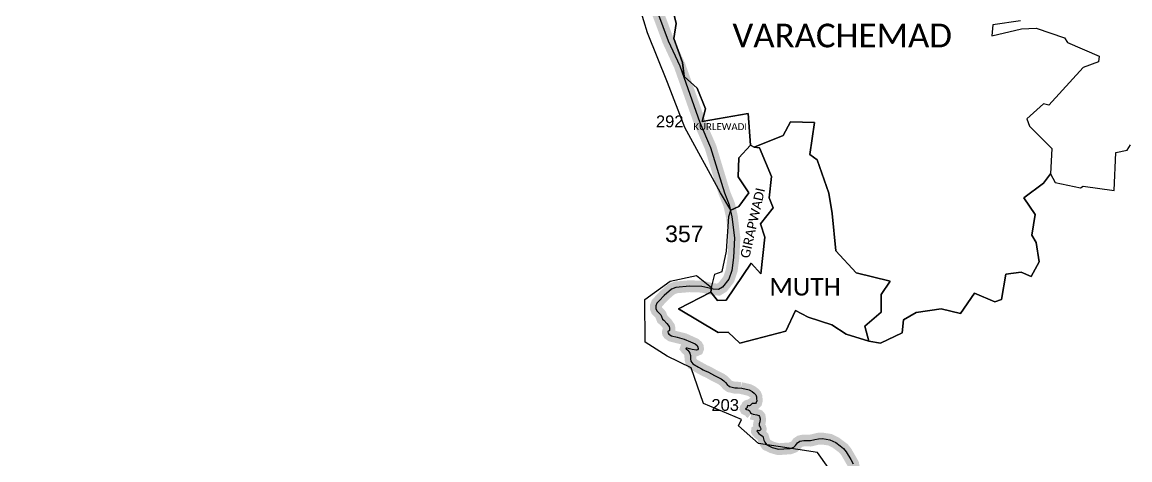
# Model space of a CAD drawing. Header units: metres. Extents: x 0 to 561379, y 0 to 4092696.
# Drawn here: x 351307 to 355990, y 1748477 to 1750328 of the extents above; entities that cross this region are included whole.
import ezdxf

# ---------------------------------------------------------------- set-up
doc = ezdxf.new("R2010")
doc.units = ezdxf.units.M
for name, color, linetype in [('ARTIFICIALLY PROTECTED', 10, 'Continuous'), ('COASTLINE', 5, 'Continuous'), ('NATURALLY PROTECTED', 3, 'Continuous'), ('UNPROTECTED DUE TO CREEK', 150, 'Continuous'), ('VILLAGE BOUNDRY', 32, 'Continuous'), ('VILLAGE NAME', 1, 'Continuous')]:
    doc.layers.add(name, color=color, linetype=linetype)
doc.styles.get("Standard").update_dxf_attribs({"font": 'arial.ttf'})
picture_1 = doc.add_image_def('image3.ecw', size_in_pixel=(712691, 1066842))

msp = doc.modelspace()

# ---------------------------------------------------------------- linework, layer by layer
at = {"layer": 'ARTIFICIALLY PROTECTED', "const_width": 50, "flags": 128}
msp.add_lwpolyline([(353975.9491810075, 1750416.852135675), (354038.1711986474, 1750249.482257186), (354087.0558154019, 1750143.921003549), (354171.99629605, 1749903.412890835), (354217.7208815012, 1749798.595015287), (354250.9255659538, 1749688.88492941), (354276.0307350794, 1749605.936083302), (354277.6894187347, 1749601.845504773)], dxfattribs=at)
at = {"layer": 'ARTIFICIALLY PROTECTED', "flags": 128}
msp.add_lwpolyline([(354193.1592246044, 1749207.00304273, 50, 50, 0), (354180.784779284, 1749209.805235052, 50, 50, 0), (354128.4419649606, 1749211.634631298, 50, 50, 0), (354071.1209248513, 1749206.739290957, 50, 50, 0), (354051.7772632425, 1749199.068150747, 50, 50, 0), (354021.6652430761, 1749172.959147257, 50, 50, 0), (353999.8984416879, 1749149.5696034, 50, 50, 0), (353990.9133486354, 1749139.91466034, 50, 50, 0), (353986.4727134152, 1749128.453492323, 50, 50, 0), (353986.4727134152, 1749117.212572281, 50, 50, 0), (353990.6442863887, 1749107.421369929, 50, 50, 0), (354001.7100962363, 1749096.724028812, 50, 50, 0), (354006.7885328996, 1749090.740487281, 50, 50, 0), (354009.5101603849, 1749083.669787901, 50, 50, 0), (354013.6939446974, 1749072.800452803, 50, 50, 0), (354019.3322714578, 1749068.343157548, 50, 50, 0), (354032.7548904837, 1749054.019174694, 50, 50, 0), (354041.824563798, 1749040.964933783, 50, 50, 0), (354043.4569184398, 1749034.074731819, 50, 50, 0), (354043.9854904189, 1749028.092755296, 50, 50, 0), (354043.1159376923, 1749023.744645561, 50, 50, 0), (354041.9924631325, 1749022.341878066, 50, 50, 0), (354038.698734211, 1749021.812905868, 50, 50, 0), (354037.9079490734, 1749020.951108953, 50, 50, 0), (354037.1182003514, 1749018.366239879, 50, 50, 0), (354037.54934926, 1749013.770337449, 50, 50, 0), (354040.4948425248, 1749009.246425317, 50, 50, 0), (354051.6093639079, 1749001.774040934, 50, 50, 0), (354075.5174000197, 1748995.891703158, 50, 50, 0), (354105.6993610882, 1748988.465727685, 50, 50, 0), (354132.3440698662, 1748976.406328857, 50, 50, 0), (354152.1004256942, 1748967.464599514, 50, 50, 0), (354160.1148270892, 1748960.413527402, 50, 50, 0), (354163.7930662152, 1748953.979263999, 50, 50, 0), (354164.3444393386, 1748947.361894836, 50, 50, 0), (354162.6892835528, 1748943.317396363, 50, 50, 0), (354157.5393342098, 1748941.111780531, 50, 50, 0), (354140.2529576574, 1748943.501545462, 50, 50, 0), (354128.0802559002, 1748946.237698498, 50, 50, 0), (354117.872598207, 1748949.729749675, 50, 50, 0), (354114.7871888303, 1748950.273850269, 50, 50, 0), (354113.6989524024, 1748949.91076876, 50, 50, 0), (354113.3807727992, 1748949.004108326, 50, 50, 0), (354114.6058160923, 1748947.371284875, 50, 50, 0), (354121.6834985359, 1748941.294886292, 50, 50, 0), (354125.7669761795, 1748935.944129058, 50, 50, 0), (354129.4016858483, 1748929.040363705, 50, 50, 0), (354132.0735653827, 1748918.128095028, 50, 50, 0), (354132.3057224873, 1748903.965829513, 50, 50, 0), (354134.5122513966, 1748894.446938292, 50, 50, 0), (354141.9454244067, 1748882.838241722, 50, 50, 0), (354166.0099592811, 1748869.559683212, 50, 50, 0), (354179.5602800879, 1748862.082757994, 50, 50, 0), (354186.7953468856, 1748858.09052385, 50, 50, 0), (354191.2501093561, 1748855.632432537, 50, 50, 0), (354208.6325527052, 1748847.619335377, 50, 50, 0), (354233.718993406, 1748833.573402012, 50, 50, 0), (354261.8929163152, 1748819.468520069, 50, 50, 0), (354273.2748329348, 1748811.458295117, 50, 50, 0), (354280.1265767675, 1748804.725637141, 50, 50, 0), (354287.5597497776, 1748795.554699033, 50, 50, 0), (354298.012001563, 1748787.893470532, 50, 50, 0), (354320.3104841776, 1748782.437336194, 50, 50, 0), (354325.8366523997, 1748782.474374681, 50, 50, 0), (354331.8794664309, 1748782.514875925, 50, 50, 0), (354344.7190303867, 1748781.303277263, 50, 50, 0)], format="xyseb", dxfattribs=at)
at = {"layer": 'COASTLINE', "flags": 128}
msp.add_lwpolyline([(353929.1002857352, 1750542.870130694), (354038.1711986474, 1750249.482257186), (354087.0558154019, 1750143.921003549), (354171.99629605, 1749903.412890835), (354217.7208815012, 1749798.595015287), (354250.9255659538, 1749688.88492941), (354276.0307350794, 1749605.936083302), (354296.1941285207, 1749556.209938107), (354307.723216162, 1749505.503727409), (354318.3309302944, 1749416.076125811), (354314.2028867781, 1749332.815171505), (354306.8236073818, 1749278.420762147), (354294.3721098159, 1749241.082836997), (354268.5467047598, 1749207.892700749), (354251.0219526088, 1749197.290825029), (354228.7524896324, 1749198.942950227), (354205.5336699248, 1749204.200850409), (354180.784779284, 1749209.805235052), (354128.4419649606, 1749211.634631298), (354071.1209248513, 1749206.739290957), (354051.7772632425, 1749199.068150747), (354021.6652430761, 1749172.959147257), (353999.8984416879, 1749149.5696034), (353990.9133486354, 1749139.91466034), (353986.4727134152, 1749128.453492323), (353986.4727134152, 1749117.212572281), (353990.6442863887, 1749107.421369929), (354001.7100962363, 1749096.724028812), (354006.7885328996, 1749090.740487281), (354009.5101603849, 1749083.669787901), (354013.6939446974, 1749072.800452803), (354019.3322714578, 1749068.343157548), (354032.7548904837, 1749054.019174694), (354041.824563798, 1749040.964933783), (354043.4569184398, 1749034.074731819), (354043.9854904189, 1749028.092755296), (354043.1159376923, 1749023.744645561), (354041.9924631325, 1749022.341878066), (354038.698734211, 1749021.812905868), (354037.9079490734, 1749020.951108953), (354037.1182003514, 1749018.366239879), (354037.54934926, 1749013.770337449), (354040.4948425248, 1749009.246425317), (354051.6093639079, 1749001.774040934), (354075.5174000197, 1748995.891703158), (354105.6993610882, 1748988.465727685), (354132.3440698662, 1748976.406328857), (354152.1004256942, 1748967.464599514), (354160.1148270892, 1748960.413527402), (354163.7930662152, 1748953.979263999), (354164.3444393386, 1748947.361894836), (354162.6892835528, 1748943.317396363), (354157.5393342098, 1748941.111780531), (354140.2529576574, 1748943.501545462), (354128.0802559002, 1748946.237698498), (354117.872598207, 1748949.729749675), (354114.7871888303, 1748950.273850269), (354113.6989524024, 1748949.91076876), (354113.3807727992, 1748949.004108326), (354114.6058160923, 1748947.371284875), (354121.6834985359, 1748941.294886292), (354125.7669761795, 1748935.944129058), (354129.4016858483, 1748929.040363705), (354132.0735653827, 1748918.128095028), (354132.3057224873, 1748903.965829513), (354134.5122513966, 1748894.446938292), (354141.9454244067, 1748882.838241722), (354166.0099592811, 1748869.559683212), (354179.5602800879, 1748862.082757994), (354186.7953468856, 1748858.09052385), (354191.2501093561, 1748855.632432537), (354208.6325527052, 1748847.619335377), (354233.718993406, 1748833.573402012), (354261.8929163152, 1748819.468520069), (354273.2748329348, 1748811.458295117), (354280.1265767675, 1748804.725637141), (354287.5597497776, 1748795.554699033), (354298.012001563, 1748787.893470532), (354320.3104841776, 1748782.437336194), (354325.8366523997, 1748782.474374681), (354331.8794664309, 1748782.514875925), (354349.5291140573, 1748780.849376262), (354380.4215552047, 1748772.955483461), (354392.848178795, 1748766.570778597), (354402.4878807144, 1748759.489645839), (354408.2949175767, 1748752.524845232), (354411.7793469771, 1748743.934524537), (354412.1275826338, 1748736.040631735), (354412.5187333755, 1748727.173929073), (354410.5014464859, 1748719.440607758), (354407.2771574128, 1748716.365891648), (354402.515863937, 1748716.133749016), (354397.094373695, 1748716.102970555), (354394.0348747093, 1748715.15666329), (354391.0489612345, 1748713.045469517), (354387.9894622487, 1748709.696355601), (354385.5310360832, 1748707.005212599), (354382.5265153809, 1748705.837571233), (354378.5642983678, 1748705.654987141), (354375.3213538129, 1748706.613814458), (354374.2030613312, 1748706.329504944), (354372.9707631287, 1748705.356070899), (354372.2266166952, 1748703.12228495), (354371.759193239, 1748698.854512216), (354370.5217129583, 1748696.746448457), (354367.8166681234, 1748695.234652175), (354366.1453853176, 1748694.300605131), (354365.5707554195, 1748693.814147939), (354365.3417075618, 1748692.760376893), (354366.0288511346, 1748691.385779515), (354368.8251005464, 1748690.011182136), (354376.1598140702, 1748688.40757214), (354379.9644959052, 1748686.620334713), (354382.8270759181, 1748683.246702361), (354386.7146710047, 1748676.062279175), (354390.234338537, 1748672.909834409), (354397.7887721776, 1748670.784033909), (354413.6314217357, 1748667.265377621), (354421.1122698653, 1748664.772322262), (354424.9335343507, 1748660.260930182), (354426.6228918528, 1748651.440031862), (354426.0601181574, 1748638.866247948), (354422.8679579689, 1748629.670269736), (354422.2305623469, 1748626.373322703), (354423.043112213, 1748621.132115924), (354426.5876537209, 1748615.300380025), (354428.1222736085, 1748612.775512459), (354429.4875446972, 1748607.648541562), (354428.6749948311, 1748603.81010228), (354425.5730028038, 1748601.300353518), (354422.5445962876, 1748600.857456677), (354417.7905577213, 1748601.302440193), (354415.6418666526, 1748601.503560165), (354413.9496013389, 1748600.343091206), (354413.7288448063, 1748598.34979459), (354415.2057371013, 1748595.618858243), (354421.9994416579, 1748588.458431822), (354428.9413536519, 1748583.512489604), (354435.9191337779, 1748578.54099222), (354439.2806361322, 1748574.654552797), (354440.412402017, 1748571.278833769), (354443.1454300745, 1748560.132335786), (354447.0589355521, 1748551.643218844), (354454.8869829231, 1748540.865540727), (354477.4766983338, 1748530.05186746), (354504.5116004485, 1748522.49288605), (354527.765658288, 1748524.194048119), (354539.4299915474, 1748525.04735817), (354553.7763420037, 1748526.096872512), (354569.1694269128, 1748531.75250786), (354577.1094071734, 1748537.799692987), (354585.0504238498, 1748549.138165102), (354595.2591179588, 1748556.130092489), (354611.1401148957, 1748559.34252917), (354623.4288952052, 1748559.153685053), (354639.5810014009, 1748558.905472442), (354658.5084555607, 1748563.373464253), (354673.986100778, 1748567.027098361), (354690.6477047298, 1748567.341799076), (354722.0314068931, 1748562.428721995), (354746.7975951596, 1748550.334351739), (354765.2043370248, 1748536.500215921), (354779.8930957257, 1748525.460441236), (354791.2940280707, 1748510.989044915), (354810.1992858615, 1748478.297102404), (354820.3279090244, 1748460.78216715)], dxfattribs=at)
at = {"layer": 'NATURALLY PROTECTED', "const_width": 50, "flags": 128}
for points in [[(354277.6894187347, 1749601.845504773), (354296.1941285207, 1749556.209938107), (354307.723216162, 1749505.503727409), (354318.3309302944, 1749416.076125811), (354314.2028867781, 1749332.815171505), (354306.8236073818, 1749278.420762147), (354299.3988237513, 1749256.156290425)], [(354344.7190303867, 1748781.303277263), (354380.4215552047, 1748772.955483461), (354392.848178795, 1748766.570778597), (354402.8939541742, 1748759.002612479), (354408.2949175767, 1748752.524845232), (354411.7793469771, 1748743.934524537), (354412.1275826338, 1748736.040631735), (354412.5187333755, 1748727.173929073), (354410.5014464859, 1748719.440607758), (354407.2771574128, 1748716.365891648), (354402.515863937, 1748716.133749016), (354397.094373695, 1748716.102970555), (354394.0348747093, 1748715.15666329), (354391.0489612345, 1748713.045469517), (354387.9894622487, 1748709.696355601), (354385.5310360832, 1748707.005212599), (354382.5265153809, 1748705.837571233), (354378.5642983678, 1748705.654987141), (354375.3213538129, 1748706.613814458), (354374.2030613312, 1748706.329504944), (354372.9707631287, 1748705.356070899), (354372.2266166952, 1748703.12228495), (354371.759193239, 1748698.854512216), (354370.5217129583, 1748696.746448457), (354367.8166681234, 1748695.234652175), (354366.1453853176, 1748694.300605131), (354365.5707554195, 1748693.814147939), (354365.3417075618, 1748692.760376893), (354366.0288511346, 1748691.385779515), (354368.8251005464, 1748690.011182136), (354376.1598140702, 1748688.40757214), (354379.9644959052, 1748686.620334713), (354382.8270759181, 1748683.246702361), (354386.7146710047, 1748676.062279175), (354390.234338537, 1748672.909834409)], [(354390.234338537, 1748672.909834409), (354397.7887721776, 1748670.784033909), (354413.6314217357, 1748667.265377621), (354421.1122698653, 1748664.772322262), (354424.9335343507, 1748660.260930182), (354426.6228918528, 1748651.440031862), (354426.0601181574, 1748638.866247948), (354422.8679579689, 1748629.670269736), (354422.2305623469, 1748626.373322703), (354423.043112213, 1748621.132115924), (354426.5876537209, 1748615.300380025), (354428.1222736085, 1748612.775512459), (354429.4875446972, 1748607.648541562), (354428.6749948311, 1748603.81010228), (354425.5730028038, 1748601.300353518), (354422.5445962876, 1748600.857456677), (354417.7905577213, 1748601.302440193), (354415.6418666526, 1748601.503560165), (354413.9496013389, 1748600.343091206), (354413.7288448063, 1748598.34979459), (354415.2057371013, 1748595.618858243), (354421.9994416579, 1748588.458431822), (354428.9413536519, 1748583.512489604), (354435.9191337779, 1748578.54099222), (354439.2806361322, 1748574.654552797), (354440.412402017, 1748571.278833769), (354443.1454300745, 1748560.132335786), (354447.0589355521, 1748551.643218844), (354454.8869829231, 1748540.865540727), (354477.4766983338, 1748530.05186746), (354504.5116004485, 1748522.49288605), (354527.765658288, 1748524.194048119), (354539.4299915474, 1748525.04735817), (354553.7763420037, 1748526.096872512), (354569.1694269128, 1748531.75250786), (354577.1094071734, 1748537.799692987), (354585.0504238498, 1748549.138165102), (354595.2591179588, 1748556.130092489), (354611.1401148957, 1748559.34252917), (354623.4288952052, 1748559.153685053), (354639.5810014009, 1748558.905472442), (354658.5084555607, 1748563.373464253), (354670.2083869646, 1748566.135335833)], [(354670.2083869646, 1748566.135335833), (354673.986100778, 1748567.027098361), (354690.6477047298, 1748567.341799076), (354722.0314068931, 1748562.428721995), (354746.7975951596, 1748550.334351739), (354765.2043370248, 1748536.500215921), (354779.8930957257, 1748525.460441236), (354791.2940280707, 1748510.989044915), (354810.1992858615, 1748478.297102404), (354820.3279090244, 1748460.78216715), (354823.4768066969, 1748442.494448633), (354827.916125945, 1748416.712403848), (354834.8348857567, 1748390.602484674), (354842.0182825962, 1748373.216827431), (354850.9045103411, 1748361.878355317), (354866.0645213234, 1748342.534786064), (354876.172962687, 1748329.636818129)]]:
    msp.add_lwpolyline(points, dxfattribs=at)
at = {"layer": 'UNPROTECTED DUE TO CREEK', "const_width": 50, "flags": 128}
msp.add_lwpolyline([(354193.1592246044, 1749207.00304273), (354228.7524896324, 1749198.942950227), (354251.0219526088, 1749197.290825029), (354268.5467047598, 1749207.892700749), (354294.3721098159, 1749241.082836997), (354299.3988237513, 1749256.156290425)], dxfattribs=at)
at = {"layer": 'VILLAGE BOUNDRY'}
for points in [[(354385.8146864923, 1749807.941311757, 0), (354336.5106578449, 1749754.057743936, 0), (354334.7100030038, 1749674.282492711, 0), (354378.7493182637, 1749605.945450496, 0), (354336.6671194371, 1749548.51954512, 0), (354302.738438684, 1749533.029076434, 0), (354259.2048978197, 1749606.430600001, 0), (354108.4247251193, 1749883.495676963, 0), (354035.8028514767, 1750073.678541023, 0), (353950.9677155213, 1750283.836999601, 0), (353919.6873189933, 1750384.293393319, 0), (353945.1576247232, 1750379.704429179, 0), (354053.8228615476, 1750397.273158332, 0), (354071.8821358678, 1750323.213723779, 0), (354062.4700111361, 1750259.592121135, 0), (354099.4462945426, 1750158.012428153, 0), (354106.0985979718, 1750098.81596113, 0), (354160.5506740029, 1750048.955970937, 0), (354196.4849234177, 1749962.479220736, 0), (354182.0307451516, 1749908.607262576, 0), (354375.9000396298, 1749941.67300604, 0)], [(354977.2721492236, 1749232.73216995, 0), (354938.8577081481, 1749176.846321409, 0), (354938.5049371813, 1749101.646985357, 0), (354869.4636339366, 1749042.298751988, 0), (354887.2804540071, 1748978.792596567, 0), (354790.2113289897, 1749008.256385387, 0), (354729.6781160034, 1749048.992521563, 0), (354630.5142059926, 1749081.493241019, 0), (354576.3668952422, 1749109.559377847, 0), (354535.8072024717, 1749021.860178465, 0), (354341.3259668549, 1748970.925503373, 0), (354292.5367362783, 1749017.037869196, 0), (354249.8311994302, 1749015.814558993, 0), (354081.347450074, 1749115.371836611, 0), (354217.9657720122, 1749185.900417842, 0), (354247.2037285831, 1749151.312528205, 0), (354283.7242839651, 1749152.717032206, 0), (354389.217654751, 1749309.712391833, 0), (354430.0094878142, 1749263.885810439, 0), (354446.46586845, 1749418.769212334, 0), (354429.2251672518, 1749475.349606476, 0), (354482.6800065846, 1749543.51889608, 0), (354465.346895381, 1749585.921073121, 0), (354474.7240933571, 1749675.210903516, 0), (354425.0363576058, 1749796.697249151, 0), (354401.5770143933, 1749800.184405497, 0), (354524.3831001995, 1749849.137204434, 0), (354555.7773795074, 1749907.318910089, 0), (354656.99509954, 1749903.694788371, 0), (354637.3883996526, 1749768.136924737, 0), (354667.9781562535, 1749746.804249017, 0), (354717.1350359052, 1749605.57628471, 0), (354731.5176364996, 1749519.485446082, 0), (354746.7000224833, 1749361.268110511, 0), (354833.2241866683, 1749268.982450221, 0)], [(354482.6800065846, 1749543.51889608, 0), (354429.2251672518, 1749475.349606476, 0), (354446.46586845, 1749418.769212334, 0), (354430.0094878142, 1749263.885810439, 0), (354389.217654751, 1749309.712391833, 0), (354283.7242839651, 1749152.717032206, 0), (354247.2037285831, 1749151.312528205, 0), (354217.9657720122, 1749185.900417842, 0), (354221.6678503853, 1749206.863939765, 0), (354236.0975995022, 1749262.921187893, 0), (354266.7052457003, 1749273.753188802, 0), (354285.3028268693, 1749359.460389935, 0), (354294.7835227955, 1749506.959534413, 0), (354302.738438684, 1749533.029076434, 0), (354336.6671194371, 1749548.51954512, 0), (354378.7493182637, 1749605.945450496, 0), (354334.7100030038, 1749674.282492711, 0), (354336.5106578449, 1749754.057743936, 0), (354385.8146864923, 1749807.941311757, 0), (354401.5770143933, 1749800.184405497, 0), (354425.0363576058, 1749796.697249151, 0), (354474.7240933571, 1749675.210903516, 0), (354465.346895381, 1749585.921073121, 0)]]:
    msp.add_polyline3d(points, close=True, dxfattribs=at)
for points in [[(355528.1010576572, 1750333.673991401, 0), (355411.250692298, 1750316.453223833, 0), (355407.3893828716, 1750270.380842426, 0), (355532.3485334377, 1750299.807943192, 0), (355594.0134500151, 1750303.488958928, 0), (355713.5810251464, 1750261.469796219, 0), (355726.2808174865, 1750242.624098046, 0), (355860.8878630722, 1750184.783021743, 0), (355857.4711443745, 1750160.575017131, 0), (355792.2142146977, 1750137.243331296, 0), (355647.0266688887, 1749977.561104708, 0), (355624.7921686766, 1749983.247902968, 0), (355555.0441909285, 1749919.95756873, 0), (355566.2567505378, 1749888.791897257, 0), (355660.2994717379, 1749794.277899428, 0), (355654.3061271807, 1749686.976430801, 0), (355625.2691663053, 1749647.120652493, 0), (355542.3333596088, 1749584.746054491, 0), (355590.4551817226, 1749514.268242669, 0), (355576.30559367, 1749427.236770401, 0), (355594.073719479, 1749396.268845704, 0), (355606.5330325089, 1749314.591180011, 0), (355572.6759918622, 1749253.197756466, 0), (355531.1943538086, 1749271.162166974, 0), (355465.5180076814, 1749263.189422945, 0), (355447.0953953952, 1749156.000310392, 0), (355419.4727820528, 1749146.325921016, 0), (355332.817384836, 1749182.900586963, 0), (355273.7633170634, 1749095.871082191, 0), (355192.2267924956, 1749115.76451369, 0), (355086.8547179429, 1749099.856957339, 0), (355033.1079715075, 1749069.28268905, 0), (355027.2165907597, 1749014.819364859, 0), (354935.7717539938, 1748970.774061417, 0), (354887.2804540071, 1748978.792596567, 0), (354869.4636339366, 1749042.298751988, 0), (354938.5049371813, 1749101.646985357, 0), (354938.8577081481, 1749176.846321409, 0), (354977.2721492236, 1749232.73216995, 0), (354833.2241866683, 1749268.982450221, 0), (354746.7000224833, 1749361.268110511, 0), (354731.5176364996, 1749519.485446082, 0), (354717.1350359052, 1749605.57628471, 0), (354667.9781562535, 1749746.804249017, 0), (354637.3883996526, 1749768.136924737, 0), (354656.99509954, 1749903.694788371, 0), (354555.7773795074, 1749907.318910089, 0), (354524.3831001995, 1749849.137204434, 0), (354401.5770143933, 1749800.184405497, 0), (354385.8146864923, 1749807.941311757, 0), (354375.9000396298, 1749941.67300604, 0), (354182.0307451516, 1749908.607262576, 0), (354196.4849234177, 1749962.479220736, 0), (354160.5506740029, 1750048.955970937, 0), (354106.0985979718, 1750098.81596113, 0), (354099.4462945426, 1750158.012428153, 0), (354062.4700111361, 1750259.592121135, 0), (354071.8821358678, 1750323.213723779, 0), (354053.8228615476, 1750397.273158332, 0)], [(354714.1987087664, 1748445.696756984, 0), (354669.1035265698, 1748507.900758633, 0), (354420.0474747626, 1748546.170198288, 0), (354335.333836149, 1748621.6122238, 0), (354348.8463382442, 1748647.743308493, 0), (354187.0264726821, 1748715.272423655, 0), (354135.0699551461, 1748866.710670199, 0), (354033.5982475205, 1748915.798353336, 0), (353940.8219283753, 1748974.850261616, 0), (353939.3818848078, 1749155.266639629, 0), (354046.6910123965, 1749233.027244702, 0), (354157.5887644312, 1749257.553361831, 0), (354221.6678503853, 1749206.863939765, 0), (354217.9657720122, 1749185.900417842, 0), (354081.347450074, 1749115.371836611, 0), (354249.8311994302, 1749015.814558993, 0), (354292.5367362783, 1749017.037869196, 0), (354341.3259668549, 1748970.925503373, 0), (354535.8072024717, 1749021.860178465, 0), (354576.3668952422, 1749109.559377847, 0), (354630.5142059926, 1749081.493241019, 0), (354729.6781160034, 1749048.992521563, 0), (354790.2113289897, 1749008.256385387, 0), (354887.2804540071, 1748978.792596567, 0), (354935.7717539938, 1748970.774061417, 0), (355027.2165907597, 1749014.819364859, 0), (355033.1079715075, 1749069.28268905, 0), (355086.8547179429, 1749099.856957339, 0), (355192.2267924956, 1749115.76451369, 0), (355273.7633170634, 1749095.871082191, 0), (355332.817384836, 1749182.900586963, 0), (355419.4727820528, 1749146.325921016, 0), (355447.0953953952, 1749156.000310392, 0), (355465.5180076814, 1749263.189422945, 0), (355531.1943538086, 1749271.162166974, 0), (355572.6759918622, 1749253.197756466, 0), (355606.5330325089, 1749314.591180011, 0), (355594.073719479, 1749396.268845704, 0), (355576.30559367, 1749427.236770401, 0), (355590.4551817226, 1749514.268242669, 0), (355542.3333596088, 1749584.746054491, 0), (355625.2691663053, 1749647.120652493, 0), (355654.3061271807, 1749686.976430801, 0), (355674.9452272011, 1749650.544049338, 0), (355781.3114205211, 1749627.490214684, 0), (355792.4155043538, 1749634.295975487, 0), (355924.2122843638, 1749615.833109001, 0), (355930.5503001396, 1749776.599585254, 0), (355979.4612964657, 1749787.071742391, 0), (355993.5758559667, 1749809.64943815, 0)]]:
    msp.add_polyline3d(points, dxfattribs=at)

# ---------------------------------------------------------------- texts
at = {"layer": 'ARTIFICIALLY PROTECTED', "char_height": 50, "attachment_point": 1}
for s, width, heights, insert in [('292', 84.3741295307409, [74.18822369209585], (353986.505532484, 1749933.745287513)), ('\\pxt1;203', 70.18295091297477, [0], (354221, 1748734.557298772))]:
    msp.add_mtext_dynamic_manual_height_columns(s, width=width, gutter_width=1, heights=heights, dxfattribs=dict(at, insert=insert))
at = {"layer": 'NATURALLY PROTECTED', "insert": (354024.9879121325, 1749468.328123488), "char_height": 70, "attachment_point": 1}
msp.add_mtext_dynamic_manual_height_columns('357', width=95.17246124148369, gutter_width=1, heights=[0], dxfattribs=at)
at = {"layer": 'VILLAGE NAME', "attachment_point": 1}
for s, width, gutter_width, insert, char_height, rotation in [('{\\fCalibri|b0|i0|c0|p34;VARACHEMAD}', 986.0213310113292, 499.6158737404613, (354309.8843901075, 1750322.018772047), 99.92317474809226, 359.97929653435835), ('{\\fCalibri|b0|i0|c0|p34;KURLEWADI}', 290.0219656904972, 146.9537962670292, (354145.0155767416, 1749901.226494688), 29.39075925340585, 359.97929653435835), ('{\\fCalibri|b0|i0|c0|p34;GIRAPWADI}', 732.5356598240843, 371.1749758533876, (354341.9052735991, 1749336.019277057), 39.99999999999999, 77.1297043057483), ('{\\fCalibri|b0|i0|c0|p34;MUTH}', 732.5356598240844, 371.1749758533877, (354466.2578757202, 1749246.547792456), 74.23499517067754, 359.97929653435835)]:
    msp.add_mtext_dynamic_manual_height_columns(s, width=width, gutter_width=gutter_width, heights=[0], dxfattribs=dict(at, insert=insert, char_height=char_height, rotation=rotation))

# ---------------------------------------------------------------- pictures from other files: only their frames are drawn
image = msp.add_image(picture_1, insert=(338159.96899, 1738777.36972), size_in_units=(21380.730000000036, 32005.26000000001))
image.dxf.flags = 7

doc.saveas('drawing.dxf')
